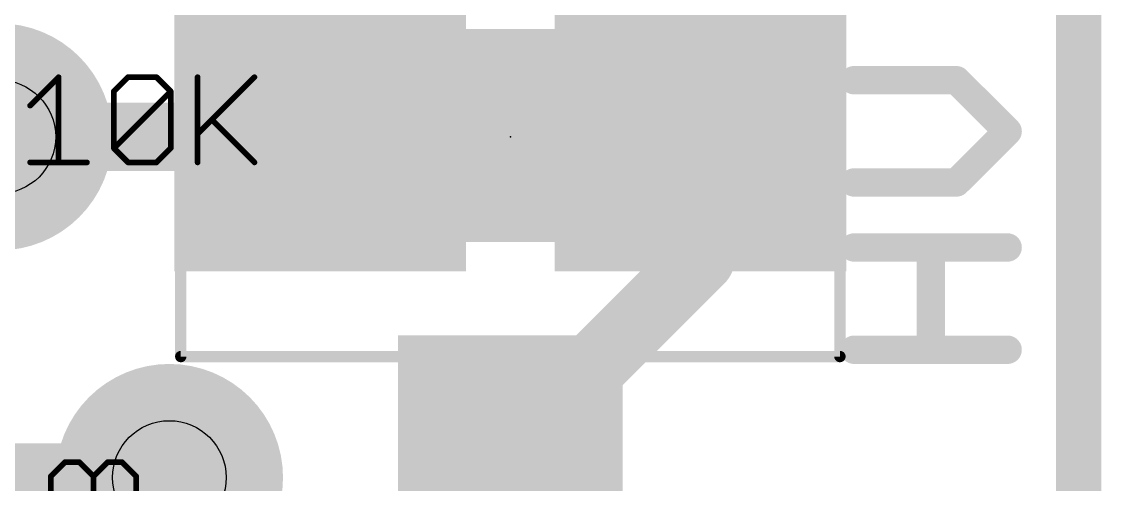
# Model space of a CAD drawing. Extents: x 0 to 108, y -11 to 13.
# Drawn here: x 10.516 to 15.342, y 7.335 to 9.406 of the extents above; entities that cross this region are included whole.
import ezdxf

# ---------------------------------------------------------------- set-up
doc = ezdxf.new("R2010")
doc.units = 0
for name, color, linetype in [('1', 12, 'CONTINUOUS'), ('16', 132, 'CONTINUOUS'), ('18', 110, 'CONTINUOUS'), ('20', 53, 'CONTINUOUS'), ('21', 41, 'CONTINUOUS'), ('23', 53, 'CONTINUOUS'), ('27', 1, 'CONTINUOUS'), ('29', 253, 'CONTINUOUS'), ('31', 4, 'CONTINUOUS'), ('35', 253, 'CONTINUOUS'), ('39', 12, 'CONTINUOUS'), ('44', 253, 'CONTINUOUS'), ('51', 53, 'CONTINUOUS')]:
    doc.layers.add(name, color=color, linetype=linetype)

# ---------------------------------------------------------------- blocks, each defined once
blk = doc.blocks.new('RECT')
blk.add_solid([(-0.5, -0.5), (0.5, -0.5), (-0.5, 0.5), (0.5, 0.5)])
blk = doc.blocks.new('ROUNDV')
at = {"const_width": 0.5}
blk.add_lwpolyline([(0, -0.25, 1), (0, 0.25, 1), (0, -0.25)], format="xyb", dxfattribs=at)

msp = doc.modelspace()

# ---------------------------------------------------------------- linework, layer by layer
at = {"layer": '1', "const_width": 0.3048}
for points in [[(13.55, 9.74), (13.55, 8.89)], [(10.414, 8.89), (11.85, 8.89)], [(13.55, 8.343), (13.55, 8.89)], [(12.7, 7.493), (13.55, 8.343)], [(12.7, 7.45), (12.7, 7.493)], [(11.176, 7.366), (11.7, 6.842)]]:
    msp.add_lwpolyline(points, dxfattribs=at)
at = {"layer": '1', "const_width": 0.1524}
for points in [[(11.85, 8.8138, 1), (11.85, 8.9662)], [(13.6262, 8.89, 1), (13.4738, 8.89)], [(13.4738, 8.89, 1), (13.6262, 8.89)], [(13.6039, 8.2891, 1), (13.4961, 8.3969)], [(13.4738, 8.343, 1), (13.6262, 8.343)], [(12.7762, 7.493, 1), (12.6238, 7.493)], [(12.6461, 7.5469, 1), (12.7539, 7.4391)], [(11.2299, 7.4199, 1), (11.1221, 7.3121)], [(12.6238, 7.45, 1), (12.7762, 7.45)]]:
    msp.add_lwpolyline(points, format="xyb", dxfattribs=at)
at = {"layer": '16', "const_width": 0.3048}
for points in [[(6.35, 8.89), (10.414, 8.89)], [(6.35, 7.366), (11.176, 7.366)]]:
    msp.add_lwpolyline(points, dxfattribs=at)
at = {"layer": '16', "const_width": 0.1524}
for points in [[(10.414, 8.8138, 1), (10.414, 8.9662)], [(11.176, 7.2898, 1), (11.176, 7.4422)]]:
    msp.add_lwpolyline(points, format="xyb", dxfattribs=at)
at = {"layer": '20', "const_width": 0.2032}
msp.add_lwpolyline([(15.24, 0), (15.24, 12.7)], dxfattribs=at)
at = {"layer": '21', "const_width": 0.0635}
for points in [[(14.2361, 9.1753, 1), (14.2361, 9.1118)], [(14.7162, 9.166, 1), (14.6713, 9.1211)], [(14.6937, 9.1118, 1), (14.6937, 9.1753)], [(14.945, 8.8923, 1), (14.9, 8.9372)], [(14.9, 8.8923, 1), (14.945, 8.9372)], [(14.2361, 8.7177, 1), (14.2361, 8.6542)], [(14.6713, 8.7084, 1), (14.7162, 8.6635)], [(14.6937, 8.6542, 1), (14.6937, 8.7177)], [(14.2361, 8.4268, 1), (14.2361, 8.3633)], [(14.6111, 8.3951, 1), (14.5476, 8.3951)], [(14.9225, 8.3633, 1), (14.9225, 8.4268)], [(14.2361, 7.9692, 1), (14.2361, 7.9058)], [(14.5476, 7.9375, 1), (14.6111, 7.9375)], [(14.9225, 7.9058, 1), (14.9225, 7.9692)]]:
    msp.add_lwpolyline(points, format="xyb", dxfattribs=at)
at = {"layer": '21', "const_width": 0.127}
for points in [[(14.6937, 9.1435), (14.2361, 9.1435)], [(14.9225, 8.9147), (14.6937, 9.1435)], [(14.6937, 8.6859), (14.9225, 8.9147)], [(14.2361, 8.6859), (14.6937, 8.6859)], [(14.2361, 8.3951), (14.9225, 8.3951)], [(14.5793, 7.9375), (14.5793, 8.3951)], [(14.9225, 7.9375), (14.2361, 7.9375)]]:
    msp.add_lwpolyline(points, dxfattribs=at)
at = {"layer": '23'}
msp.add_point((12.7, 8.89), dxfattribs=at)
at = {"layer": '27', "const_width": 0.0254}
for points in [[(10.5537, 9.0299), (10.6808, 9.157)], [(10.6808, 9.157), (10.6808, 8.7757)], [(10.9279, 9.0935), (10.9915, 9.157)], [(10.9915, 9.157), (11.1186, 9.157)], [(11.1186, 9.157), (11.1821, 9.0935)], [(11.3021, 9.157), (11.3021, 8.7757)], [(11.3021, 8.9028), (11.5563, 9.157)], [(10.9279, 8.8393), (10.9279, 9.0935)], [(10.9279, 8.8393), (11.1821, 9.0935)], [(11.1821, 9.0935), (11.1821, 8.8393)], [(11.3657, 8.9664), (11.5563, 8.7757)], [(10.9915, 8.7757), (10.9279, 8.8393)], [(11.1821, 8.8393), (11.1186, 8.7757)], [(10.5537, 8.7757), (10.8079, 8.7757)], [(11.1186, 8.7757), (10.9915, 8.7757)], [(10.6462, 7.371), (10.7097, 7.4345)], [(10.7097, 7.4345), (10.7733, 7.4345)], [(10.7733, 7.4345), (10.8368, 7.371)], [(10.8368, 7.371), (10.9004, 7.4345)], [(10.9004, 7.4345), (10.9639, 7.4345)], [(10.9639, 7.4345), (11.0275, 7.371)], [(10.6462, 7.2439), (10.6462, 7.371)], [(10.8368, 7.2439), (10.8368, 7.371)], [(11.0275, 7.371), (11.0275, 7.2439)]]:
    msp.add_lwpolyline(points, dxfattribs=at)
at = {"layer": '27', "const_width": 0.0127}
for points in [[(10.6872, 9.157, 1), (10.6745, 9.157)], [(10.6853, 9.1525, 1), (10.6763, 9.1615)], [(10.9915, 9.1634, 1), (10.9915, 9.1507)], [(10.9959, 9.1525, 1), (10.987, 9.1615)], [(11.1231, 9.1615, 1), (11.1141, 9.1525)], [(11.1186, 9.1507, 1), (11.1186, 9.1634)], [(11.3085, 9.157, 1), (11.2958, 9.157)], [(11.5608, 9.1525, 1), (11.5518, 9.1615)], [(10.9343, 9.0935, 1), (10.9216, 9.0935)], [(10.9234, 9.098, 1), (10.9324, 9.089)], [(11.1885, 9.0935, 1), (11.1758, 9.0935)], [(11.1866, 9.089, 1), (11.1776, 9.098)], [(11.1776, 9.089, 1), (11.1866, 9.098)], [(10.5492, 9.0344, 1), (10.5582, 9.0254)], [(11.3702, 8.9709, 1), (11.3612, 8.9619)], [(11.2976, 8.9073, 1), (11.3066, 8.8983)], [(10.9324, 8.8437, 1), (10.9234, 8.8348)], [(10.9234, 8.8437, 1), (10.9324, 8.8348)], [(10.9216, 8.8393, 1), (10.9343, 8.8393)], [(11.1758, 8.8393, 1), (11.1885, 8.8393)], [(11.1866, 8.8348, 1), (11.1776, 8.8437)], [(10.5537, 8.782, 1), (10.5537, 8.7694)], [(10.8079, 8.7694, 1), (10.8079, 8.782)], [(10.9915, 8.782, 1), (10.9915, 8.7694)], [(10.987, 8.7712, 1), (10.9959, 8.7802)], [(11.1141, 8.7802, 1), (11.1231, 8.7712)], [(11.1186, 8.7694, 1), (11.1186, 8.782)], [(11.5518, 8.7712, 1), (11.5608, 8.7802)], [(10.6745, 8.7757, 1), (10.6872, 8.7757)], [(11.2958, 8.7757, 1), (11.3085, 8.7757)], [(10.7097, 7.4409, 1), (10.7097, 7.4282)], [(10.7142, 7.4301, 1), (10.7052, 7.439)], [(10.7778, 7.439, 1), (10.7688, 7.4301)], [(10.7733, 7.4282, 1), (10.7733, 7.4409)], [(10.9004, 7.4409, 1), (10.9004, 7.4282)], [(10.9049, 7.4301, 1), (10.8959, 7.439)], [(10.9684, 7.439, 1), (10.9595, 7.4301)], [(10.9639, 7.4282, 1), (10.9639, 7.4409)], [(10.6525, 7.371, 1), (10.6398, 7.371)], [(10.6417, 7.3755, 1), (10.6507, 7.3665)], [(10.8323, 7.3755, 1), (10.8413, 7.3665)], [(10.8432, 7.371, 1), (10.8305, 7.371)], [(10.8323, 7.3665, 1), (10.8413, 7.3755)], [(11.0338, 7.371, 1), (11.0212, 7.371)], [(11.023, 7.3665, 1), (11.032, 7.3755)]]:
    msp.add_lwpolyline(points, format="xyb", dxfattribs=at)
at = {"layer": '39', "const_width": 0.0508}
for points in [[(11.227, 7.907), (11.227, 9.873)], [(14.173, 9.873), (14.173, 7.907)], [(14.173, 7.907), (11.227, 7.907)]]:
    msp.add_lwpolyline(points, dxfattribs=at)
at = {"layer": '39', "const_width": 0.0254}
for points in [[(11.227, 7.9197, 1), (11.227, 7.8943)], [(11.2143, 7.907, 1), (11.2397, 7.907)], [(14.1603, 7.907, 1), (14.1857, 7.907)], [(14.173, 7.8943, 1), (14.173, 7.9197)]]:
    msp.add_lwpolyline(points, format="xyb", dxfattribs=at)
at = {"layer": '44'}
for centre in [(10.414, 8.89), (11.176, 7.366)]:
    msp.add_circle(centre, 0.254, dxfattribs=at)
at = {"layer": '51', "const_width": 0.1016}
for points in [[(12.344, 9.322), (13.056, 9.322)], [(12.344, 8.471), (13.056, 8.471)]]:
    msp.add_lwpolyline(points, dxfattribs=at)
at = {"layer": '51', "const_width": 0.0508}
for points in [[(12.344, 9.3474, 1), (12.344, 9.2966)], [(13.056, 9.2966, 1), (13.056, 9.3474)], [(12.344, 8.4964, 1), (12.344, 8.4456)], [(13.056, 8.4456, 1), (13.056, 8.4964)]]:
    msp.add_lwpolyline(points, format="xyb", dxfattribs=at)

# ---------------------------------------------------------------- block references
at = {"layer": '1', "xscale": 1.1}
for p in [(11.85, 8.89), (13.55, 8.89)]:
    msp.add_blockref('RECT', p, dxfattribs=at)
at = {"layer": '1', "xscale": 0.8, "yscale": 0.9}
msp.add_blockref('RECT', (12.7, 7.45), dxfattribs=at)
at = {"layer": '18', "xscale": 1.016, "yscale": 1.016}
for p in [(10.414, 8.89), (10.414, 8.89), (11.176, 7.366), (11.176, 7.366)]:
    msp.add_blockref('ROUNDV', p, dxfattribs=at)
at = {"layer": '21', "xscale": 0.4572, "yscale": 0.762}
msp.add_blockref('RECT', (12.7, 8.89), dxfattribs=at)
at = {"layer": '29'}
for p, xscale, yscale in [((11.85, 8.89), 1.3032, 1.2032), ((13.55, 8.89), 1.3032, 1.2032), ((12.7, 7.45), 1.0032, 1.1032)]:
    msp.add_blockref('RECT', p, dxfattribs=dict(at, xscale=xscale, yscale=yscale))
at = {"layer": '31', "xscale": 1.1}
for p in [(11.85, 8.89), (13.55, 8.89)]:
    msp.add_blockref('RECT', p, dxfattribs=at)
at = {"layer": '31', "xscale": 0.8, "yscale": 0.9}
msp.add_blockref('RECT', (12.7, 7.45), dxfattribs=at)
at = {"layer": '35', "xscale": 0.3998, "yscale": 0.6}
msp.add_blockref('RECT', (12.7, 8.89), dxfattribs=at)
at = {"layer": '51', "xscale": 0.5001, "yscale": 0.95}
for p in [(12.1119, 8.8951), (13.2803, 8.8951)]:
    msp.add_blockref('RECT', p, dxfattribs=at)

doc.saveas('drawing.dxf')
